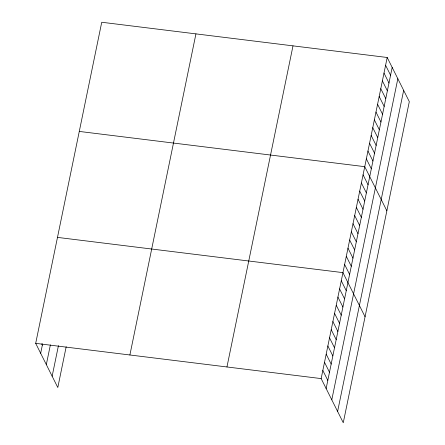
<?xml version="1.0" encoding="UTF-8"?>
<svg xmlns="http://www.w3.org/2000/svg" width="445" height="445" viewBox="0 0 445 445"><rect width="100%" height="100%" fill="white"/><g stroke="black" fill="none" stroke-linecap="round" stroke-linejoin="round"><path stroke-width="0.67" d="M66.183 346.755L57.8 387.512L35.689 343.356L101.733 22.25L387.2 57.488L409.311 101.644L343.267 422.75L321.156 378.595L387.2 57.488M40.667 353.302L42.625 343.79M46.319 364.589L50.374 344.892M52.143 376.22L58.434 345.654M129.89 354.988L195.939 33.881M226.95 366.969L292.999 45.863M326.135 388.541L392.178 67.434M331.786 399.832L397.836 78.726M337.61 411.464L403.659 90.352M79.277 131.425L364.744 166.669L386.855 210.819M57.483 237.391L342.95 272.635L365.061 316.784M35.689 343.356L321.156 378.595M385.598 65.287L390.577 75.233M383.996 73.086L388.974 83.031M382.389 80.884L387.367 90.83M380.786 88.683L385.765 98.629M379.179 96.482L384.163 106.427M377.577 104.28L382.555 114.226M375.975 112.079L380.953 122.025M374.367 119.877L379.351 129.823M372.765 127.676L377.744 137.622M371.163 135.475L376.142 145.415M369.556 143.273L374.54 153.214M367.954 151.072L372.932 161.012M366.352 158.871L371.33 168.811M363.07 174.818L368.048 184.764M361.39 182.967L366.374 192.913M359.716 191.122L364.694 201.062M358.041 199.271L363.02 209.217M356.362 207.426L361.34 217.366M354.687 215.575L359.666 225.52M353.007 223.724L357.991 233.669M351.333 231.878L356.311 241.819M349.659 240.027L354.637 249.973M347.979 248.177L352.957 258.122M346.305 256.331L351.283 266.271M344.625 264.48L349.609 274.426M341.276 280.784L346.255 290.73M339.596 288.933L344.575 298.879M337.922 297.088L342.9 307.028M336.242 305.237L341.226 315.182M334.568 313.386L339.546 323.331M332.893 321.54L337.872 331.481M331.214 329.689L336.192 339.635M329.539 337.844L334.518 347.784M327.859 345.993L332.843 355.939M326.185 354.142L331.163 364.088M324.511 362.297L329.489 372.237M322.831 370.446L327.809 380.392M41.724 343.907L42.347 345.148"/></g></svg>
